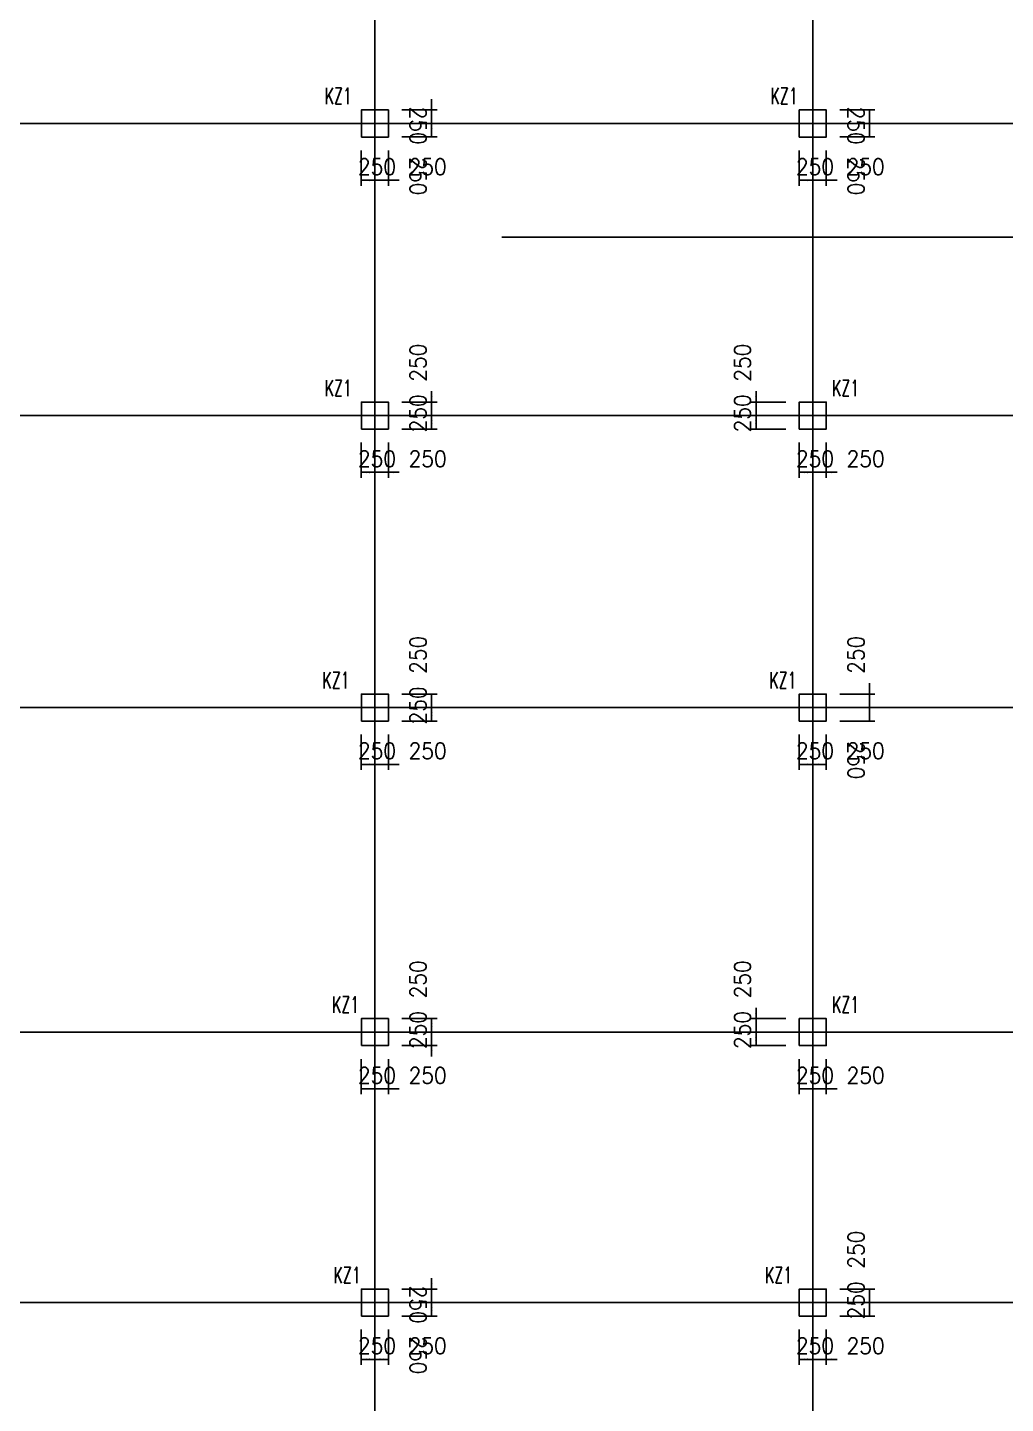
# Model space of a CAD drawing. Extents: x 387171 to 699106, y 11966 to 245688.
# Drawn here: x 556634 to 574722, y 98222 to 123662 of the extents above; entities that cross this region are included whole.
import ezdxf

# ---------------------------------------------------------------- set-up
doc = ezdxf.new("R2010")
doc.units = 0
doc.header["$LTSCALE"] = 100
doc.header["$MEASUREMENT"] = 0
for name, color, linetype in [('COLU', 7, 'Continuous'), ('DIM', 3, 'Continuous'), ('DOTE', 253, 'Continuous'), ('NUM', 7, 'Continuous')]:
    doc.layers.add(name, color=color, linetype=linetype)
doc.styles.get("Standard").update_dxf_attribs({"font": 'standard'})
doc.dimstyles.get("Standard").update_dxf_attribs({"dimtxt": 300, "dimasz": 100, "dimexe": 100, "dimexo": 250, "dimgap": 100, "dimtad": 0, "dimtoh": 1, "dimdec": 0, "dimdsep": 46, "dimcen": 0.09, "dimclrt": 7, "dimadec": 0, "dimazin": 0, "dimtfac": 1, "dimtdec": 4, "dimtofl": 0, "dimtmove": 0, "dimatfit": 3, "dimfxl": 1, "dimtolj": 1, "dimtzin": 0, "dimarcsym": 0})

# ---------------------------------------------------------------- blocks, each defined once
blk = doc.blocks.new('*D3960')
at = {"layer": 'DIM', "color": 0, "linetype": 'ByBlock', "lineweight": -2}
for p, q in [((562808, 121388), (562808, 120738)), ((563058, 121388), (563058, 120738)), ((562808, 120838), (563058, 120838))]:
    blk.add_line(p, q, dxfattribs=at)
for points in [[(562808, 120838), (562908, 120855), (562908, 120821)], [(563058, 120838), (562958, 120821), (562958, 120855)]]:
    blk.add_solid(points, dxfattribs=at)
at = {"layer": 'DIM', "color": 7, "linetype": 'Continuous', "lineweight": -2, "insert": (563098, 121088), "char_height": 300, "width": 566.67, "attachment_point": 5}
blk.add_mtext('250', dxfattribs=at)
blk = doc.blocks.new('*D3721')
at = {"layer": 'DIM', "color": 0, "linetype": 'ByBlock', "lineweight": -2}
for p, q in [((563058, 121388), (563058, 120738)), ((563308, 121388), (563308, 120738)), ((562858, 120838), (563508, 120838))]:
    blk.add_line(p, q, dxfattribs=at)
for points in [[(563058, 120838), (562958, 120821), (562958, 120855)], [(563308, 120838), (563408, 120855), (563408, 120821)]]:
    blk.add_solid(points, dxfattribs=at)
at = {"layer": 'DIM', "color": 7, "linetype": 'Continuous', "lineweight": -2, "insert": (564034, 121088), "char_height": 300, "width": 566.67, "attachment_point": 5}
blk.add_mtext('250', dxfattribs=at)
blk = doc.blocks.new('*D3909')
at = {"layer": 'DIM', "color": 0, "linetype": 'ByBlock', "lineweight": -2}
for p, q in [((563558, 121888), (564208, 121888)), ((564108, 121638), (564108, 121888)), ((563558, 121638), (564208, 121638))]:
    blk.add_line(p, q, dxfattribs=at)
for points in [[(564108, 121888), (564125, 121788), (564091, 121788)], [(564108, 121638), (564091, 121738), (564125, 121738)]]:
    blk.add_solid(points, dxfattribs=at)
at = {"layer": 'DIM', "color": 7, "linetype": 'Continuous', "lineweight": -2, "insert": (563858, 120912), "char_height": 300, "width": 566.67, "attachment_point": 5, "rotation": 270}
blk.add_mtext('250', dxfattribs=at)
blk = doc.blocks.new('*D138')
at = {"layer": 'DIM', "color": 0, "linetype": 'ByBlock', "lineweight": -2}
for p, q in [((563558, 122138), (564208, 122138)), ((564108, 121688), (564108, 122338)), ((563558, 121888), (564208, 121888))]:
    blk.add_line(p, q, dxfattribs=at)
for points in [[(564108, 122138), (564091, 122238), (564125, 122238)], [(564108, 121888), (564125, 121788), (564091, 121788)]]:
    blk.add_solid(points, dxfattribs=at)
at = {"layer": 'DIM', "color": 7, "linetype": 'Continuous', "lineweight": -2, "insert": (563858, 121848), "char_height": 300, "width": 566.67, "attachment_point": 5, "rotation": 270}
blk.add_mtext('250', dxfattribs=at)
blk = doc.blocks.new('*D4410')
at = {"layer": 'DIM', "color": 0, "linetype": 'ByBlock', "lineweight": -2}
for p, q in [((570908, 121388), (570908, 120738)), ((571158, 121388), (571158, 120738)), ((570908, 120838), (571158, 120838))]:
    blk.add_line(p, q, dxfattribs=at)
for points in [[(570908, 120838), (571008, 120855), (571008, 120821)], [(571158, 120838), (571058, 120821), (571058, 120855)]]:
    blk.add_solid(points, dxfattribs=at)
at = {"layer": 'DIM', "color": 7, "linetype": 'Continuous', "lineweight": -2, "insert": (571198, 121088), "char_height": 300, "width": 566.67, "attachment_point": 5}
blk.add_mtext('250', dxfattribs=at)
blk = doc.blocks.new('*D510')
at = {"layer": 'DIM', "color": 0, "linetype": 'ByBlock', "lineweight": -2}
for p, q in [((571158, 121388), (571158, 120738)), ((571408, 121388), (571408, 120738)), ((570958, 120838), (571608, 120838))]:
    blk.add_line(p, q, dxfattribs=at)
for points in [[(571158, 120838), (571058, 120821), (571058, 120855)], [(571408, 120838), (571508, 120855), (571508, 120821)]]:
    blk.add_solid(points, dxfattribs=at)
at = {"layer": 'DIM', "color": 7, "linetype": 'Continuous', "lineweight": -2, "insert": (572134, 121088), "char_height": 300, "width": 566.67, "attachment_point": 5}
blk.add_mtext('250', dxfattribs=at)
blk = doc.blocks.new('*D286')
at = {"layer": 'DIM', "color": 0, "linetype": 'ByBlock', "lineweight": -2}
for p, q in [((571658, 121888), (572308, 121888)), ((572208, 121638), (572208, 121888)), ((571658, 121638), (572308, 121638))]:
    blk.add_line(p, q, dxfattribs=at)
for points in [[(572208, 121888), (572225, 121788), (572191, 121788)], [(572208, 121638), (572191, 121738), (572225, 121738)]]:
    blk.add_solid(points, dxfattribs=at)
at = {"layer": 'DIM', "color": 7, "linetype": 'Continuous', "lineweight": -2, "insert": (571958, 120912), "char_height": 300, "width": 566.67, "attachment_point": 5, "rotation": 270}
blk.add_mtext('250', dxfattribs=at)
blk = doc.blocks.new('*D1040')
at = {"layer": 'DIM', "color": 0, "linetype": 'ByBlock', "lineweight": -2}
for p, q in [((571658, 122138), (572308, 122138)), ((572208, 121888), (572208, 122138)), ((571658, 121888), (572308, 121888))]:
    blk.add_line(p, q, dxfattribs=at)
for points in [[(572208, 122138), (572225, 122038), (572191, 122038)], [(572208, 121888), (572191, 121988), (572225, 121988)]]:
    blk.add_solid(points, dxfattribs=at)
at = {"layer": 'DIM', "color": 7, "linetype": 'Continuous', "lineweight": -2, "insert": (571958, 121848), "char_height": 300, "width": 566.67, "attachment_point": 5, "rotation": 270}
blk.add_mtext('250', dxfattribs=at)
blk = doc.blocks.new('*D1949')
at = {"layer": 'DIM', "color": 0, "linetype": 'ByBlock', "lineweight": -2}
for p, q in [((562808, 115988), (562808, 115338)), ((563058, 115988), (563058, 115338)), ((562808, 115438), (563058, 115438))]:
    blk.add_line(p, q, dxfattribs=at)
for points in [[(562808, 115438), (562908, 115455), (562908, 115421)], [(563058, 115438), (562958, 115421), (562958, 115455)]]:
    blk.add_solid(points, dxfattribs=at)
at = {"layer": 'DIM', "color": 7, "linetype": 'Continuous', "lineweight": -2, "insert": (563098, 115688), "char_height": 300, "width": 566.67, "attachment_point": 5}
blk.add_mtext('250', dxfattribs=at)
blk = doc.blocks.new('*D2870')
at = {"layer": 'DIM', "color": 0, "linetype": 'ByBlock', "lineweight": -2}
for p, q in [((563058, 115988), (563058, 115338)), ((563308, 115988), (563308, 115338)), ((562858, 115438), (563508, 115438))]:
    blk.add_line(p, q, dxfattribs=at)
for points in [[(563058, 115438), (562958, 115421), (562958, 115455)], [(563308, 115438), (563408, 115455), (563408, 115421)]]:
    blk.add_solid(points, dxfattribs=at)
at = {"layer": 'DIM', "color": 7, "linetype": 'Continuous', "lineweight": -2, "insert": (564034, 115688), "char_height": 300, "width": 566.67, "attachment_point": 5}
blk.add_mtext('250', dxfattribs=at)
blk = doc.blocks.new('*D3045')
at = {"layer": 'DIM', "color": 0, "linetype": 'ByBlock', "lineweight": -2}
for p, q in [((563558, 116488), (564208, 116488)), ((564108, 116238), (564108, 116488)), ((563558, 116238), (564208, 116238))]:
    blk.add_line(p, q, dxfattribs=at)
for points in [[(564108, 116488), (564125, 116388), (564091, 116388)], [(564108, 116238), (564091, 116338), (564125, 116338)]]:
    blk.add_solid(points, dxfattribs=at)
at = {"layer": 'DIM', "color": 7, "linetype": 'Continuous', "lineweight": -2, "insert": (563858, 116528), "char_height": 300, "width": 566.67, "attachment_point": 5, "rotation": 90}
blk.add_mtext('250', dxfattribs=at)
blk = doc.blocks.new('*D2819')
at = {"layer": 'DIM', "color": 0, "linetype": 'ByBlock', "lineweight": -2}
for p, q in [((564108, 116288), (564108, 116938)), ((563558, 116738), (564208, 116738)), ((563558, 116488), (564208, 116488))]:
    blk.add_line(p, q, dxfattribs=at)
for points in [[(564108, 116738), (564091, 116838), (564125, 116838)], [(564108, 116488), (564125, 116388), (564091, 116388)]]:
    blk.add_solid(points, dxfattribs=at)
at = {"layer": 'DIM', "color": 7, "linetype": 'Continuous', "lineweight": -2, "insert": (563858, 117464), "char_height": 300, "width": 566.67, "attachment_point": 5, "rotation": 90}
blk.add_mtext('250', dxfattribs=at)
blk = doc.blocks.new('*D3574')
at = {"layer": 'DIM', "color": 0, "linetype": 'ByBlock', "lineweight": -2}
for p, q in [((570108, 116938), (570108, 116288)), ((570658, 116738), (570008, 116738)), ((570658, 116488), (570008, 116488))]:
    blk.add_line(p, q, dxfattribs=at)
for points in [[(570108, 116738), (570091, 116838), (570125, 116838)], [(570108, 116488), (570125, 116388), (570091, 116388)]]:
    blk.add_solid(points, dxfattribs=at)
at = {"layer": 'DIM', "color": 7, "linetype": 'Continuous', "lineweight": -2, "insert": (569858, 117464), "char_height": 300, "width": 566.67, "attachment_point": 5, "rotation": 90}
blk.add_mtext('250', dxfattribs=at)
blk = doc.blocks.new('*D3190')
at = {"layer": 'DIM', "color": 0, "linetype": 'ByBlock', "lineweight": -2}
for p, q in [((570658, 116488), (570008, 116488)), ((570108, 116488), (570108, 116238)), ((570658, 116238), (570008, 116238))]:
    blk.add_line(p, q, dxfattribs=at)
for points in [[(570108, 116488), (570125, 116388), (570091, 116388)], [(570108, 116238), (570091, 116338), (570125, 116338)]]:
    blk.add_solid(points, dxfattribs=at)
at = {"layer": 'DIM', "color": 7, "linetype": 'Continuous', "lineweight": -2, "insert": (569858, 116528), "char_height": 300, "width": 566.67, "attachment_point": 5, "rotation": 90}
blk.add_mtext('250', dxfattribs=at)
blk = doc.blocks.new('*D4121')
at = {"layer": 'DIM', "color": 0, "linetype": 'ByBlock', "lineweight": -2}
for p, q in [((570908, 115988), (570908, 115338)), ((571158, 115988), (571158, 115338)), ((570908, 115438), (571158, 115438))]:
    blk.add_line(p, q, dxfattribs=at)
for points in [[(570908, 115438), (571008, 115455), (571008, 115421)], [(571158, 115438), (571058, 115421), (571058, 115455)]]:
    blk.add_solid(points, dxfattribs=at)
at = {"layer": 'DIM', "color": 7, "linetype": 'Continuous', "lineweight": -2, "insert": (571198, 115688), "char_height": 300, "width": 566.67, "attachment_point": 5}
blk.add_mtext('250', dxfattribs=at)
blk = doc.blocks.new('*D3722')
at = {"layer": 'DIM', "color": 0, "linetype": 'ByBlock', "lineweight": -2}
for p, q in [((571158, 115988), (571158, 115338)), ((571408, 115988), (571408, 115338)), ((570958, 115438), (571608, 115438))]:
    blk.add_line(p, q, dxfattribs=at)
for points in [[(571158, 115438), (571058, 115421), (571058, 115455)], [(571408, 115438), (571508, 115455), (571508, 115421)]]:
    blk.add_solid(points, dxfattribs=at)
at = {"layer": 'DIM', "color": 7, "linetype": 'Continuous', "lineweight": -2, "insert": (572134, 115688), "char_height": 300, "width": 566.67, "attachment_point": 5}
blk.add_mtext('250', dxfattribs=at)
blk = doc.blocks.new('*D1556')
at = {"layer": 'DIM', "color": 0, "linetype": 'ByBlock', "lineweight": -2}
for p, q in [((562808, 110588), (562808, 109938)), ((563058, 110588), (563058, 109938)), ((562808, 110038), (563058, 110038))]:
    blk.add_line(p, q, dxfattribs=at)
for points in [[(562808, 110038), (562908, 110055), (562908, 110021)], [(563058, 110038), (562958, 110021), (562958, 110055)]]:
    blk.add_solid(points, dxfattribs=at)
at = {"layer": 'DIM', "color": 7, "linetype": 'Continuous', "lineweight": -2, "insert": (563098, 110288), "char_height": 300, "width": 566.67, "attachment_point": 5}
blk.add_mtext('250', dxfattribs=at)
blk = doc.blocks.new('*D2337')
at = {"layer": 'DIM', "color": 0, "linetype": 'ByBlock', "lineweight": -2}
for p, q in [((563058, 110588), (563058, 109938)), ((563308, 110588), (563308, 109938)), ((562858, 110038), (563508, 110038))]:
    blk.add_line(p, q, dxfattribs=at)
for points in [[(563058, 110038), (562958, 110021), (562958, 110055)], [(563308, 110038), (563408, 110055), (563408, 110021)]]:
    blk.add_solid(points, dxfattribs=at)
at = {"layer": 'DIM', "color": 7, "linetype": 'Continuous', "lineweight": -2, "insert": (564034, 110288), "char_height": 300, "width": 566.67, "attachment_point": 5}
blk.add_mtext('250', dxfattribs=at)
blk = doc.blocks.new('*D2094')
at = {"layer": 'DIM', "color": 0, "linetype": 'ByBlock', "lineweight": -2}
for p, q in [((563558, 111088), (564208, 111088)), ((564108, 110838), (564108, 111088)), ((563558, 110838), (564208, 110838))]:
    blk.add_line(p, q, dxfattribs=at)
for points in [[(564108, 111088), (564125, 110988), (564091, 110988)], [(564108, 110838), (564091, 110938), (564125, 110938)]]:
    blk.add_solid(points, dxfattribs=at)
at = {"layer": 'DIM', "color": 7, "linetype": 'Continuous', "lineweight": -2, "insert": (563858, 111128), "char_height": 300, "width": 566.67, "attachment_point": 5, "rotation": 90}
blk.add_mtext('250', dxfattribs=at)
blk = doc.blocks.new('*D2871')
at = {"layer": 'DIM', "color": 0, "linetype": 'ByBlock', "lineweight": -2}
for p, q in [((563558, 111338), (564208, 111338)), ((564108, 111088), (564108, 111338)), ((563558, 111088), (564208, 111088))]:
    blk.add_line(p, q, dxfattribs=at)
for points in [[(564108, 111338), (564125, 111238), (564091, 111238)], [(564108, 111088), (564091, 111188), (564125, 111188)]]:
    blk.add_solid(points, dxfattribs=at)
at = {"layer": 'DIM', "color": 7, "linetype": 'Continuous', "lineweight": -2, "insert": (563858, 112064), "char_height": 300, "width": 566.67, "attachment_point": 5, "rotation": 90}
blk.add_mtext('250', dxfattribs=at)
blk = doc.blocks.new('*D3046')
at = {"layer": 'DIM', "color": 0, "linetype": 'ByBlock', "lineweight": -2}
for p, q in [((570908, 110588), (570908, 109938)), ((571158, 110588), (571158, 109938)), ((570908, 110038), (571158, 110038))]:
    blk.add_line(p, q, dxfattribs=at)
for points in [[(570908, 110038), (571008, 110055), (571008, 110021)], [(571158, 110038), (571058, 110021), (571058, 110055)]]:
    blk.add_solid(points, dxfattribs=at)
at = {"layer": 'DIM', "color": 7, "linetype": 'Continuous', "lineweight": -2, "insert": (571198, 110288), "char_height": 300, "width": 566.67, "attachment_point": 5}
blk.add_mtext('250', dxfattribs=at)
blk = doc.blocks.new('*D2822')
at = {"layer": 'DIM', "color": 0, "linetype": 'ByBlock', "lineweight": -2}
for p, q in [((571158, 110588), (571158, 109938)), ((571408, 110588), (571408, 109938)), ((571158, 110038), (571408, 110038))]:
    blk.add_line(p, q, dxfattribs=at)
for points in [[(571158, 110038), (571258, 110055), (571258, 110021)], [(571408, 110038), (571308, 110021), (571308, 110055)]]:
    blk.add_solid(points, dxfattribs=at)
at = {"layer": 'DIM', "color": 7, "linetype": 'Continuous', "lineweight": -2, "insert": (572134, 110288), "char_height": 300, "width": 566.67, "attachment_point": 5}
blk.add_mtext('250', dxfattribs=at)
blk = doc.blocks.new('*D3576')
at = {"layer": 'DIM', "color": 0, "linetype": 'ByBlock', "lineweight": -2}
for p, q in [((571658, 111088), (572308, 111088)), ((572208, 110838), (572208, 111088)), ((571658, 110838), (572308, 110838))]:
    blk.add_line(p, q, dxfattribs=at)
for points in [[(572208, 111088), (572225, 110988), (572191, 110988)], [(572208, 110838), (572191, 110938), (572225, 110938)]]:
    blk.add_solid(points, dxfattribs=at)
at = {"layer": 'DIM', "color": 7, "linetype": 'Continuous', "lineweight": -2, "insert": (571958, 110112), "char_height": 300, "width": 566.67, "attachment_point": 5, "rotation": 270}
blk.add_mtext('250', dxfattribs=at)
blk = doc.blocks.new('*D3337')
at = {"layer": 'DIM', "color": 0, "linetype": 'ByBlock', "lineweight": -2}
for p, q in [((572208, 110888), (572208, 111538)), ((571658, 111338), (572308, 111338)), ((571658, 111088), (572308, 111088))]:
    blk.add_line(p, q, dxfattribs=at)
for points in [[(572208, 111338), (572191, 111438), (572225, 111438)], [(572208, 111088), (572225, 110988), (572191, 110988)]]:
    blk.add_solid(points, dxfattribs=at)
at = {"layer": 'DIM', "color": 7, "linetype": 'Continuous', "lineweight": -2, "insert": (571958, 112064), "char_height": 300, "width": 566.67, "attachment_point": 5, "rotation": 90}
blk.add_mtext('250', dxfattribs=at)
blk = doc.blocks.new('*D1790')
at = {"layer": 'DIM', "color": 0, "linetype": 'ByBlock', "lineweight": -2}
for p, q in [((562808, 104588), (562808, 103938)), ((563058, 104588), (563058, 103938)), ((562808, 104038), (563058, 104038))]:
    blk.add_line(p, q, dxfattribs=at)
for points in [[(562808, 104038), (562908, 104055), (562908, 104021)], [(563058, 104038), (562958, 104021), (562958, 104055)]]:
    blk.add_solid(points, dxfattribs=at)
at = {"layer": 'DIM', "color": 7, "linetype": 'Continuous', "lineweight": -2, "insert": (563098, 104288), "char_height": 300, "width": 566.67, "attachment_point": 5}
blk.add_mtext('250', dxfattribs=at)
blk = doc.blocks.new('*D1416')
at = {"layer": 'DIM', "color": 0, "linetype": 'ByBlock', "lineweight": -2}
for p, q in [((563058, 104588), (563058, 103938)), ((563308, 104588), (563308, 103938)), ((562858, 104038), (563508, 104038))]:
    blk.add_line(p, q, dxfattribs=at)
for points in [[(563058, 104038), (562958, 104021), (562958, 104055)], [(563308, 104038), (563408, 104055), (563408, 104021)]]:
    blk.add_solid(points, dxfattribs=at)
at = {"layer": 'DIM', "color": 7, "linetype": 'Continuous', "lineweight": -2, "insert": (564034, 104288), "char_height": 300, "width": 566.67, "attachment_point": 5}
blk.add_mtext('250', dxfattribs=at)
blk = doc.blocks.new('*D2179')
at = {"layer": 'DIM', "color": 0, "linetype": 'ByBlock', "lineweight": -2}
for p, q in [((563558, 105088), (564208, 105088)), ((564108, 104638), (564108, 105288)), ((563558, 104838), (564208, 104838))]:
    blk.add_line(p, q, dxfattribs=at)
for points in [[(564108, 105088), (564091, 105188), (564125, 105188)], [(564108, 104838), (564125, 104738), (564091, 104738)]]:
    blk.add_solid(points, dxfattribs=at)
at = {"layer": 'DIM', "color": 7, "linetype": 'Continuous', "lineweight": -2, "insert": (563858, 105128), "char_height": 300, "width": 566.67, "attachment_point": 5, "rotation": 90}
blk.add_mtext('250', dxfattribs=at)
blk = doc.blocks.new('*D1948')
at = {"layer": 'DIM', "color": 0, "linetype": 'ByBlock', "lineweight": -2}
for p, q in [((563558, 105338), (564208, 105338)), ((564108, 105088), (564108, 105338)), ((563558, 105088), (564208, 105088))]:
    blk.add_line(p, q, dxfattribs=at)
for points in [[(564108, 105338), (564125, 105238), (564091, 105238)], [(564108, 105088), (564091, 105188), (564125, 105188)]]:
    blk.add_solid(points, dxfattribs=at)
at = {"layer": 'DIM', "color": 7, "linetype": 'Continuous', "lineweight": -2, "insert": (563858, 106064), "char_height": 300, "width": 566.67, "attachment_point": 5, "rotation": 90}
blk.add_mtext('250', dxfattribs=at)
blk = doc.blocks.new('*D2713')
at = {"layer": 'DIM', "color": 0, "linetype": 'ByBlock', "lineweight": -2}
for p, q in [((562808, 99588), (562808, 98938)), ((563058, 99588), (563058, 98938)), ((562808, 99038), (563058, 99038))]:
    blk.add_line(p, q, dxfattribs=at)
for points in [[(562808, 99038), (562908, 99055), (562908, 99021)], [(563058, 99038), (562958, 99021), (562958, 99055)]]:
    blk.add_solid(points, dxfattribs=at)
at = {"layer": 'DIM', "color": 7, "linetype": 'Continuous', "lineweight": -2, "insert": (563098, 99288), "char_height": 300, "width": 566.67, "attachment_point": 5}
blk.add_mtext('250', dxfattribs=at)
blk = doc.blocks.new('*D2906')
at = {"layer": 'DIM', "color": 0, "linetype": 'ByBlock', "lineweight": -2}
for p, q in [((563058, 99588), (563058, 98938)), ((563308, 99588), (563308, 98938)), ((563058, 99038), (563308, 99038))]:
    blk.add_line(p, q, dxfattribs=at)
for points in [[(563058, 99038), (563158, 99055), (563158, 99021)], [(563308, 99038), (563208, 99021), (563208, 99055)]]:
    blk.add_solid(points, dxfattribs=at)
at = {"layer": 'DIM', "color": 7, "linetype": 'Continuous', "lineweight": -2, "insert": (564034, 99288), "char_height": 300, "width": 566.67, "attachment_point": 5}
blk.add_mtext('250', dxfattribs=at)
blk = doc.blocks.new('*D2658')
at = {"layer": 'DIM', "color": 0, "linetype": 'ByBlock', "lineweight": -2}
for p, q in [((563558, 100088), (564208, 100088)), ((564108, 99838), (564108, 100088)), ((563558, 99838), (564208, 99838))]:
    blk.add_line(p, q, dxfattribs=at)
for points in [[(564108, 100088), (564125, 99988), (564091, 99988)], [(564108, 99838), (564091, 99938), (564125, 99938)]]:
    blk.add_solid(points, dxfattribs=at)
at = {"layer": 'DIM', "color": 7, "linetype": 'Continuous', "lineweight": -2, "insert": (563858, 99112), "char_height": 300, "width": 566.67, "attachment_point": 5, "rotation": 270}
blk.add_mtext('250', dxfattribs=at)
blk = doc.blocks.new('*D3425')
at = {"layer": 'DIM', "color": 0, "linetype": 'ByBlock', "lineweight": -2}
for p, q in [((564108, 99888), (564108, 100538)), ((563558, 100338), (564208, 100338)), ((563558, 100088), (564208, 100088))]:
    blk.add_line(p, q, dxfattribs=at)
for points in [[(564108, 100338), (564091, 100438), (564125, 100438)], [(564108, 100088), (564125, 99988), (564091, 99988)]]:
    blk.add_solid(points, dxfattribs=at)
at = {"layer": 'DIM', "color": 7, "linetype": 'Continuous', "lineweight": -2, "insert": (563858, 100048), "char_height": 300, "width": 566.67, "attachment_point": 5, "rotation": 270}
blk.add_mtext('250', dxfattribs=at)
blk = doc.blocks.new('*D3189')
at = {"layer": 'DIM', "color": 0, "linetype": 'ByBlock', "lineweight": -2}
for p, q in [((570658, 105338), (570008, 105338)), ((570108, 105538), (570108, 104888)), ((570658, 105088), (570008, 105088))]:
    blk.add_line(p, q, dxfattribs=at)
for points in [[(570108, 105338), (570091, 105438), (570125, 105438)], [(570108, 105088), (570125, 104988), (570091, 104988)]]:
    blk.add_solid(points, dxfattribs=at)
at = {"layer": 'DIM', "color": 7, "linetype": 'Continuous', "lineweight": -2, "insert": (569858, 106064), "char_height": 300, "width": 566.67, "attachment_point": 5, "rotation": 90}
blk.add_mtext('250', dxfattribs=at)
blk = doc.blocks.new('*D3961')
at = {"layer": 'DIM', "color": 0, "linetype": 'ByBlock', "lineweight": -2}
for p, q in [((570658, 105088), (570008, 105088)), ((570108, 105088), (570108, 104838)), ((570658, 104838), (570008, 104838))]:
    blk.add_line(p, q, dxfattribs=at)
for points in [[(570108, 105088), (570125, 104988), (570091, 104988)], [(570108, 104838), (570091, 104938), (570125, 104938)]]:
    blk.add_solid(points, dxfattribs=at)
at = {"layer": 'DIM', "color": 7, "linetype": 'Continuous', "lineweight": -2, "insert": (569858, 105128), "char_height": 300, "width": 566.67, "attachment_point": 5, "rotation": 90}
blk.add_mtext('250', dxfattribs=at)
blk = doc.blocks.new('*D3566')
at = {"layer": 'DIM', "color": 0, "linetype": 'ByBlock', "lineweight": -2}
for p, q in [((570908, 104588), (570908, 103938)), ((571158, 104588), (571158, 103938)), ((570908, 104038), (571158, 104038))]:
    blk.add_line(p, q, dxfattribs=at)
for points in [[(570908, 104038), (571008, 104055), (571008, 104021)], [(571158, 104038), (571058, 104021), (571058, 104055)]]:
    blk.add_solid(points, dxfattribs=at)
at = {"layer": 'DIM', "color": 7, "linetype": 'Continuous', "lineweight": -2, "insert": (571198, 104288), "char_height": 300, "width": 566.67, "attachment_point": 5}
blk.add_mtext('250', dxfattribs=at)
blk = doc.blocks.new('*D4481')
at = {"layer": 'DIM', "color": 0, "linetype": 'ByBlock', "lineweight": -2}
for p, q in [((571158, 104588), (571158, 103938)), ((571408, 104588), (571408, 103938)), ((570958, 104038), (571608, 104038))]:
    blk.add_line(p, q, dxfattribs=at)
for points in [[(571158, 104038), (571058, 104021), (571058, 104055)], [(571408, 104038), (571508, 104055), (571508, 104021)]]:
    blk.add_solid(points, dxfattribs=at)
at = {"layer": 'DIM', "color": 7, "linetype": 'Continuous', "lineweight": -2, "insert": (572134, 104288), "char_height": 300, "width": 566.67, "attachment_point": 5}
blk.add_mtext('250', dxfattribs=at)
blk = doc.blocks.new('*D4651')
at = {"layer": 'DIM', "color": 0, "linetype": 'ByBlock', "lineweight": -2}
for p, q in [((570908, 99588), (570908, 98938)), ((571158, 99588), (571158, 98938)), ((570908, 99038), (571158, 99038))]:
    blk.add_line(p, q, dxfattribs=at)
for points in [[(570908, 99038), (571008, 99055), (571008, 99021)], [(571158, 99038), (571058, 99021), (571058, 99055)]]:
    blk.add_solid(points, dxfattribs=at)
at = {"layer": 'DIM', "color": 7, "linetype": 'Continuous', "lineweight": -2, "insert": (571198, 99288), "char_height": 300, "width": 566.67, "attachment_point": 5}
blk.add_mtext('250', dxfattribs=at)
blk = doc.blocks.new('*D4283')
at = {"layer": 'DIM', "color": 0, "linetype": 'ByBlock', "lineweight": -2}
for p, q in [((571158, 99588), (571158, 98938)), ((571408, 99588), (571408, 98938)), ((570958, 99038), (571608, 99038))]:
    blk.add_line(p, q, dxfattribs=at)
for points in [[(571158, 99038), (571058, 99021), (571058, 99055)], [(571408, 99038), (571508, 99055), (571508, 99021)]]:
    blk.add_solid(points, dxfattribs=at)
at = {"layer": 'DIM', "color": 7, "linetype": 'Continuous', "lineweight": -2, "insert": (572134, 99288), "char_height": 300, "width": 566.67, "attachment_point": 5}
blk.add_mtext('250', dxfattribs=at)
blk = doc.blocks.new('*D529')
at = {"layer": 'DIM', "color": 0, "linetype": 'ByBlock', "lineweight": -2}
for p, q in [((571658, 100088), (572308, 100088)), ((572208, 99838), (572208, 100088)), ((571658, 99838), (572308, 99838))]:
    blk.add_line(p, q, dxfattribs=at)
for points in [[(572208, 100088), (572225, 99988), (572191, 99988)], [(572208, 99838), (572191, 99938), (572225, 99938)]]:
    blk.add_solid(points, dxfattribs=at)
at = {"layer": 'DIM', "color": 7, "linetype": 'Continuous', "lineweight": -2, "insert": (571958, 100128), "char_height": 300, "width": 566.67, "attachment_point": 5, "rotation": 90}
blk.add_mtext('250', dxfattribs=at)
blk = doc.blocks.new('*D150')
at = {"layer": 'DIM', "color": 0, "linetype": 'ByBlock', "lineweight": -2}
for p, q in [((571658, 100338), (572308, 100338)), ((572208, 100088), (572208, 100338)), ((571658, 100088), (572308, 100088))]:
    blk.add_line(p, q, dxfattribs=at)
for points in [[(572208, 100338), (572225, 100238), (572191, 100238)], [(572208, 100088), (572191, 100188), (572225, 100188)]]:
    blk.add_solid(points, dxfattribs=at)
at = {"layer": 'DIM', "color": 7, "linetype": 'Continuous', "lineweight": -2, "insert": (571958, 101064), "char_height": 300, "width": 566.67, "attachment_point": 5, "rotation": 90}
blk.add_mtext('250', dxfattribs=at)

msp = doc.modelspace()

# ---------------------------------------------------------------- linework, layer by layer
at = {"layer": 'COLU'}
for points in [[(562808.1, 121637.9), (563308.1, 121637.9), (563308.1, 122137.9), (562808.1, 122137.9)], [(570908.1, 121637.9), (571408.1, 121637.9), (571408.1, 122137.9), (570908.1, 122137.9)], [(562808.1, 116237.9), (563308.1, 116237.9), (563308.1, 116737.9), (562808.1, 116737.9)], [(570908.1, 116237.9), (571408.1, 116237.9), (571408.1, 116737.9), (570908.1, 116737.9)], [(562808.1, 110837.9), (563308.1, 110837.9), (563308.1, 111337.9), (562808.1, 111337.9)], [(570908.1, 110837.9), (571408.1, 110837.9), (571408.1, 111337.9), (570908.1, 111337.9)], [(562808.1, 104837.9), (563308.1, 104837.9), (563308.1, 105337.9), (562808.1, 105337.9)], [(570908.1, 104837.9), (571408.1, 104837.9), (571408.1, 105337.9), (570908.1, 105337.9)], [(562808.1, 99837.9), (563308.1, 99837.9), (563308.1, 100337.9), (562808.1, 100337.9)], [(570908.1, 99837.9), (571408.1, 99837.9), (571408.1, 100337.9), (570908.1, 100337.9)]]:
    msp.add_lwpolyline(points, close=True, dxfattribs=at)
at = {"layer": 'DOTE'}
for p, q in [((571158.1, 213087.9), (571158.1, 94087.9)), ((563058.1, 210429.3), (563058.1, 84089.2)), ((516558.1, 121887.9), (579258.1, 121887.9)), ((565409.3, 119787.9), (585258.1, 119787.9)), ((518658.1, 116487.9), (596358.1, 116487.9)), ((524658.1, 111087.9), (596358.1, 111087.9)), ((524658.1, 105087.9), (587358.1, 105087.9)), ((524658.1, 100087.9), (587358.1, 100087.9))]:
    msp.add_line(p, q, dxfattribs=at)

# ---------------------------------------------------------------- texts
at = {"layer": 'NUM', "color": 200, "width": 0.7}
for p in [(562132.5, 122244), (570378.4, 122244), (562132.3, 116844), (571514.1, 116844), (562089.8, 111444), (570355.1, 111444), (562268.1, 105444), (571514.1, 105444), (562295.6, 100444), (570276.3, 100444)]:
    msp.add_text('KZ1', height=300, dxfattribs=at).set_placement(p)

# ---------------------------------------------------------------- dimensions: what is measured, and where the dimension line sits
at = {"layer": 'DIM', "color": 200}
for p1, p2, picture, middle in [((563308.1, 121887.9), (563308.1, 122137.9), '*D138', (563858.1, 122356)), ((571408.1, 121887.9), (571408.1, 122137.9), '*D1040', (571958.1, 122356)), ((563308.1, 121637.9), (563308.1, 121887.9), '*D3909', (563858.1, 121419.9)), ((571408.1, 121637.9), (571408.1, 121887.9), '*D286', (571958.1, 121419.9)), ((562808.1, 121637.9), (563058.1, 121637.9), '*D3960', (562590, 121087.9)), ((563058.1, 121637.9), (563308.1, 121637.9), '*D3721', (563526.1, 121087.9)), ((570908.1, 121637.9), (571158.1, 121637.9), '*D4410', (570690, 121087.9)), ((571158.1, 121637.9), (571408.1, 121637.9), '*D510', (571626.1, 121087.9)), ((563308.1, 116487.9), (563308.1, 116737.9), '*D2819', (563858.1, 116956)), ((570908.1, 116737.9), (570908.1, 116487.9), '*D3574', (569858.1, 116956)), ((563308.1, 116237.9), (563308.1, 116487.9), '*D3045', (563858.1, 116019.9)), ((570908.1, 116487.9), (570908.1, 116237.9), '*D3190', (569858.1, 116019.9)), ((562808.1, 116237.9), (563058.1, 116237.9), '*D1949', (562590, 115687.9)), ((563058.1, 116237.9), (563308.1, 116237.9), '*D2870', (563526.1, 115687.9)), ((570908.1, 116237.9), (571158.1, 116237.9), '*D4121', (570690, 115687.9)), ((571158.1, 116237.9), (571408.1, 116237.9), '*D3722', (571626.1, 115687.9)), ((563308.1, 111087.9), (563308.1, 111337.9), '*D2871', (563858.1, 111556)), ((571408.1, 111087.9), (571408.1, 111337.9), '*D3337', (571958.1, 111556)), ((563308.1, 110837.9), (563308.1, 111087.9), '*D2094', (563858.1, 110619.9)), ((571408.1, 110837.9), (571408.1, 111087.9), '*D3576', (571958.1, 110619.9)), ((562808.1, 110837.9), (563058.1, 110837.9), '*D1556', (562590, 110287.9)), ((563058.1, 110837.9), (563308.1, 110837.9), '*D2337', (563526.1, 110287.9)), ((570908.1, 110837.9), (571158.1, 110837.9), '*D3046', (570690, 110287.9)), ((571158.1, 110837.9), (571408.1, 110837.9), '*D2822', (571626.1, 110287.9)), ((563308.1, 105087.9), (563308.1, 105337.9), '*D1948', (563858.1, 105556)), ((570908.1, 105337.9), (570908.1, 105087.9), '*D3189', (569858.1, 105556)), ((563308.1, 104837.9), (563308.1, 105087.9), '*D2179', (563858.1, 104619.9)), ((570908.1, 105087.9), (570908.1, 104837.9), '*D3961', (569858.1, 104619.9)), ((562808.1, 104837.9), (563058.1, 104837.9), '*D1790', (562590, 104287.9)), ((563058.1, 104837.9), (563308.1, 104837.9), '*D1416', (563526.1, 104287.9)), ((570908.1, 104837.9), (571158.1, 104837.9), '*D3566', (570690, 104287.9)), ((571158.1, 104837.9), (571408.1, 104837.9), '*D4481', (571626.1, 104287.9)), ((571408.1, 100087.9), (571408.1, 100337.9), '*D150', (571958.1, 100556)), ((563308.1, 100087.9), (563308.1, 100337.9), '*D3425', (563858.1, 100556)), ((571408.1, 99837.9), (571408.1, 100087.9), '*D529', (571958.1, 99619.9)), ((563308.1, 99837.9), (563308.1, 100087.9), '*D2658', (563858.1, 99619.9)), ((562808.1, 99837.9), (563058.1, 99837.9), '*D2713', (562590, 99287.9)), ((563058.1, 99837.9), (563308.1, 99837.9), '*D2906', (563526.1, 99287.9)), ((570908.1, 99837.9), (571158.1, 99837.9), '*D4651', (570690, 99287.9)), ((571158.1, 99837.9), (571408.1, 99837.9), '*D4283', (571626.1, 99287.9))]:
    dim = msp.add_aligned_dim(p1=p1, p2=p2, distance=-800, dimstyle='Standard', dxfattribs=at)
    dim.commit()
    dim.dimension.update_dxf_attribs({"geometry": picture, "text_midpoint": middle})

doc.saveas('drawing.dxf')
